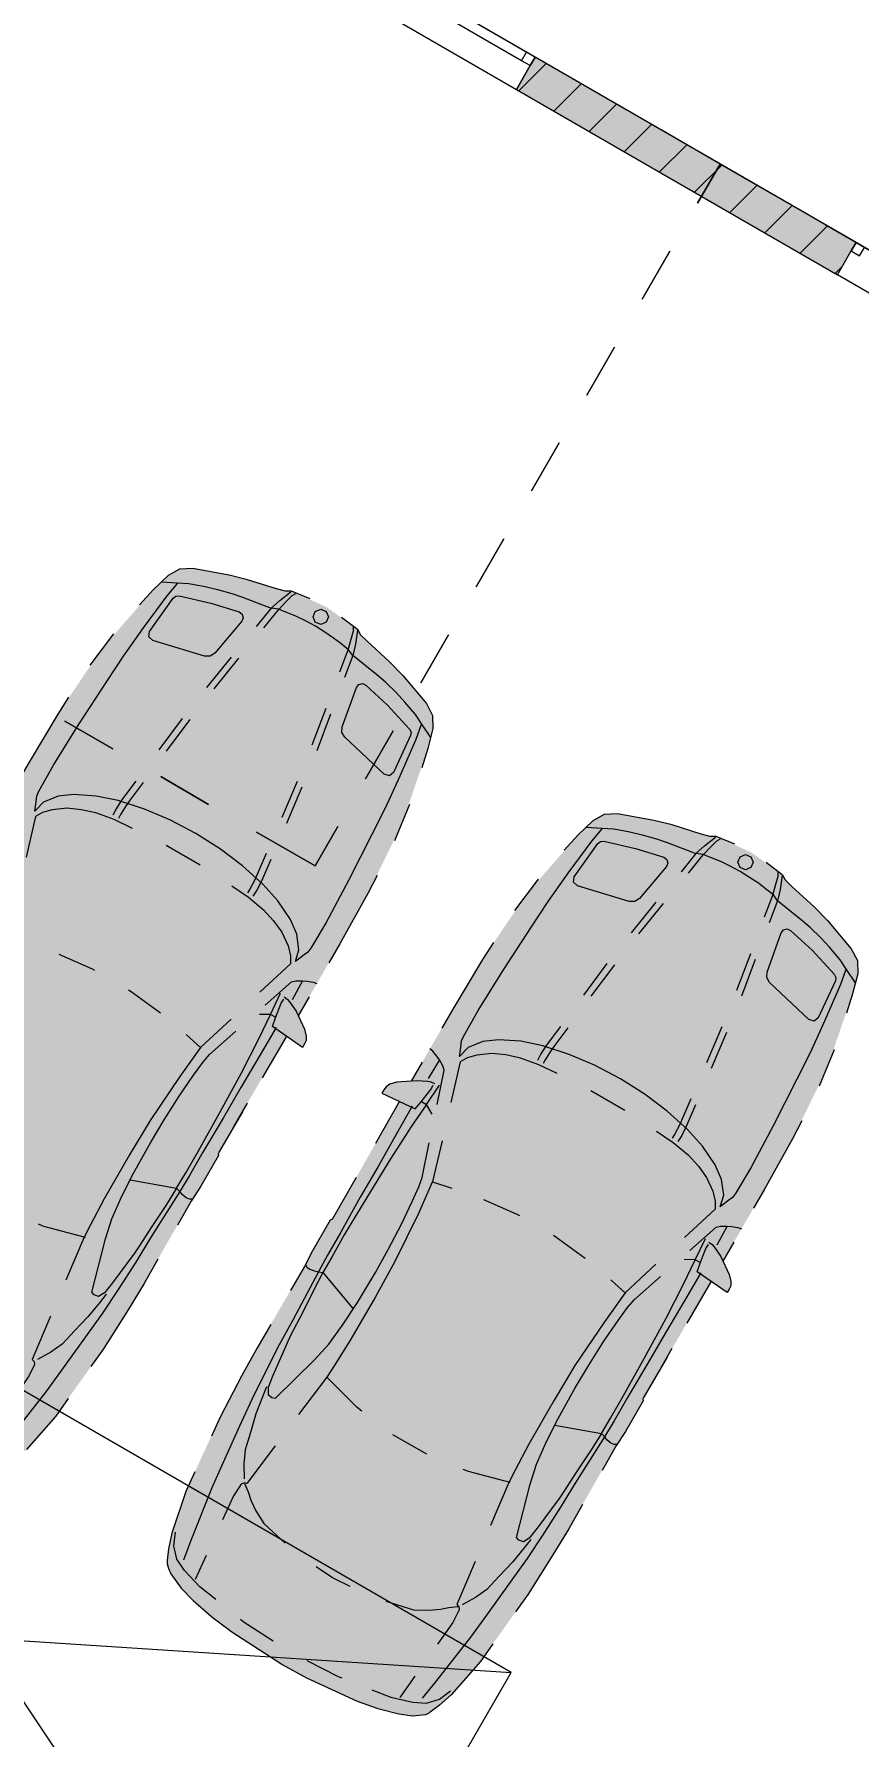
# Model space of a CAD drawing. Header units: millimetres. Extents: x -32670 to 167061, y -51554 to 64441.
# Drawn here: x 50420 to 54626, y -17517 to -8838 of the extents above; entities that cross this region are included whole.
import ezdxf
from ezdxf import colors
from ezdxf.entities.mleader import LeaderData, LeaderLine
from ezdxf.math import Vec2, Vec3

# ---------------------------------------------------------------- set-up
doc = ezdxf.new("R2010")
doc.units = ezdxf.units.MM
doc.layers.get('0').update_dxf_attribs({"color": 252})
doc.layers.add('M-HVAC-TEXT', color=4, linetype='Continuous')
doc.layers.add('PDF_FloorsRaised', color=252, linetype='Continuous')
doc.styles.add('18_100', font='romans.shx', dxfattribs={"width": 0.8})

# ---------------------------------------------------------------- blocks, each defined once
blk = doc.blocks.new('A$C5C0F3808')
at = {"layer": 'PDF_FloorsRaised', "lineweight": 13}
for points in [[(4551.9, 16361.3), (6188.3, 15416.5), (6093.3, 15252), (4456.9, 16196.8)], [(643.9, 9745.7), (739.4, 9662.1), (840.3, 9585.2), (963.2, 9501.4), (1090, 9423.8), (1094.2, 9421.4), (1098.3, 9419), (1159.5, 9384.5), (1221.5, 9351.3), (1348.8, 9288.8), (1479.2, 9233.3), (1584.6, 9196), (1692.9, 9167.9), (1738.4, 9159.8), (1784.5, 9158.9), (1830.2, 9165.1), (1840.4, 9169.1), (1849.8, 9174.5), (1850.8, 9175.2), (1851.8, 9175.9), (1899.1, 9211.4), (1959.6, 9265), (2108.2, 9434.9), (2351.5, 9778.2), (2477.7, 9977.6), (2558.6, 10111.5), (2798.9, 10531.5), (2847.3, 10606.7), (2937.8, 10763.4), (2936.9, 10775.4), (3284.8, 11371.5), (3366.8, 11314.7), (3376.8, 11332.2), (3384.4, 11349.7), (3385.7, 11372.2), (3377.2, 11406.7), (3344.6, 11475.5), (3556.2, 11841.7), (3699.9, 12098.9), (3875.6, 12458.4), (4005.4, 12836.9), (4031.5, 12939.6), (4034.4, 12966.5), (4032.5, 12993.5), (4025.8, 13019.7), (4014.5, 13044.3), (3999, 13066.4), (3877, 13210.6), (3810.1, 13280.1), (3696.4, 13384.7), (3662.3, 13417.7), (3647.3, 13445.2), (3488.3, 13558.6), (3310.5, 13639.6), (3279.2, 13638.8), (3233.7, 13651.9), (3086.2, 13698.1), (2992.6, 13721.2), (2806.7, 13754.8), (2779.8, 13757.1), (2752.8, 13754.7), (2726.8, 13747.4), (2702.5, 13735.5), (2680.7, 13719.5), (2604.7, 13645.6), (2341.8, 13343.9), (2118.4, 13012), (1967.4, 12758.9), (1756.2, 12392.6), (1680.3, 12386.4), (1646.1, 12376.5), (1627.3, 12364.2), (1615.9, 12348.8), (1605.8, 12331.4), (1696, 12288.8), (1353.7, 11689.5), (1342.8, 11684.2), (1252.4, 11527.6), (1211.4, 11448), (967.9, 11030), (892.3, 10892.9), (782.8, 10683.9), (607.1, 10301.5), (534.3, 10088), (518.1, 10008.7), (511, 9950), (510.6, 9941.1), (511.4, 9932.2), (513.9, 9920), (517.8, 9908.1), (523.8, 9894.2), (530.8, 9880.8), (582.6, 9809.3)], [(2809, 8495.7), (2904.5, 8412.1), (3005.3, 8335.2), (3128.2, 8251.4), (3255.1, 8173.8), (3259.2, 8171.4), (3263.3, 8169), (3324.6, 8134.5), (3386.6, 8101.3), (3513.9, 8038.8), (3644.3, 7983.3), (3749.7, 7946), (3858, 7917.9), (3903.4, 7909.8), (3949.6, 7908.9), (3995.3, 7915.1), (4005.4, 7919.1), (4014.9, 7924.5), (4015.9, 7925.2), (4016.9, 7925.9), (4064.1, 7961.4), (4124.7, 8015), (4273.3, 8184.9), (4516.5, 8528.2), (4642.8, 8727.6), (4723.7, 8861.5), (4964, 9281.5), (5012.4, 9356.7), (5102.9, 9513.4), (5102, 9525.4), (5449.8, 10121.5), (5531.9, 10064.7), (5541.9, 10082.2), (5549.4, 10099.7), (5550.7, 10122.2), (5542.2, 10156.7), (5509.6, 10225.5), (5721.2, 10591.7), (5864.9, 10848.9), (6040.7, 11208.4), (6170.5, 11586.9), (6196.5, 11689.6), (6199.5, 11716.5), (6197.6, 11743.5), (6190.9, 11769.7), (6179.6, 11794.3), (6164, 11816.4), (6042, 11960.6), (5975.2, 12030.1), (5861.4, 12134.7), (5827.4, 12167.7), (5812.4, 12195.2), (5653.3, 12308.6), (5475.6, 12389.6), (5444.3, 12388.8), (5398.8, 12401.9), (5251.2, 12448.1), (5157.6, 12471.2), (4971.8, 12504.8), (4944.8, 12507.1), (4917.9, 12504.7), (4891.9, 12497.4), (4867.5, 12485.5), (4845.7, 12469.5), (4769.8, 12395.6), (4506.9, 12093.9), (4283.4, 11762), (4132.5, 11508.9), (3921.2, 11142.6), (3845.3, 11136.4), (3811.2, 11126.5), (3792.4, 11114.2), (3780.9, 11098.8), (3770.9, 11081.4), (3861.1, 11038.8), (3518.8, 10439.5), (3507.9, 10434.2), (3417.4, 10277.6), (3376.5, 10198), (3132.9, 9780), (3057.4, 9642.9), (2947.9, 9433.9), (2772.2, 9051.5), (2699.4, 8838), (2683.2, 8758.7), (2676.1, 8700), (2675.7, 8691.1), (2676.4, 8682.2), (2679, 8670), (2682.9, 8658.1), (2688.8, 8644.2), (2695.8, 8630.8), (2747.6, 8559.3)]]:
    blk.add_hatch(color=7, dxfattribs=at).paths.add_polyline_path(points)
at = {"layer": 'PDF_FloorsRaised', "color": 7, "lineweight": 13}
for points in [[(-6437.9, 22706.4), (-11328.1, 14236.4), (-11328, 14236.4), (6321.2, 4046.6), (11211.2, 12516.5)], [(126.8, 18696.8), (4456.9, 16196.8), (4526.9, 16318), (4551.9, 16361.3), (4526.9, 16318), (4483.6, 16343), (4508.6, 16386.3), (4551.9, 16361.3), (221.8, 18861.3), (265.1, 18836.3), (240.1, 18793), (196.8, 18818), (221.8, 18861.3), (196.8, 18818)], [(6163.3, 15373.2), (6188.3, 15416.5), (4551.9, 16361.3), (4526.9, 16318), (4456.9, 16196.8), (6093.3, 15252)], [(5239.1, 15372.4), (5098, 15128)], [(10423.4, 12751.9), (6093.3, 15252), (6163.3, 15373.2), (6188.3, 15416.5), (6163.3, 15373.2), (6206.6, 15348.2), (6231.6, 15391.5), (6188.3, 15416.5), (10518.4, 12916.5), (10475.1, 12941.5), (10450.1, 12898.2), (10493.4, 12873.2), (10518.4, 12916.5), (10493.4, 12873.2)], [(4956.9, 14883.6), (4815.8, 14639.2)], [(4674.7, 14394.8), (4533.6, 14150.4)], [(4392.5, 13905.9), (4251.4, 13661.5)], [(3058.4, 13522.6), (3063.8, 13504), (3056.7, 13486), (2919.4, 13323.6), (2895.5, 13307.9), (2866.8, 13308), (2602.9, 13387.5), (2583.2, 13406.5), (2587, 13433.5), (2706.8, 13603.1), (2720.5, 13613.8), (2737.8, 13615.1), (2899.3, 13578.8), (3042.8, 13534)], [(3498.4, 13508.4), (3487, 13480.8), (3459.3, 13469.3), (3431.7, 13480.8), (3420.2, 13508.4), (3431.7, 13536.1), (3459.3, 13547.5), (3487, 13536.1)], [(4110.2, 13417.1), (3969.1, 13172.7)], [(3689.8, 13160.5), (3800.3, 13058.6), (3912.5, 12936.9), (3920, 12921.3), (3917.6, 12904), (3830.6, 12715.6), (3809.1, 12698.7), (3782.8, 12706.3), (3582, 12895.1), (3567.6, 12919.9), (3569.2, 12948.4), (3641.2, 13148.6), (3653.3, 13163.7), (3672.1, 13168.3)], [(2399.2, 12835.3), (2154.8, 12976.4)], [(3828, 12928.3), (3686.9, 12683.9)], [(2888, 12553), (2643.6, 12694.2)], [(3545.8, 12439.5), (3430.5, 12239.8), (3132.4, 12411.9), (3430.5, 12239.8)], [(5223.4, 12272.6), (5228.8, 12254), (5221.8, 12236), (5084.5, 12073.6), (5060.5, 12057.9), (5031.9, 12058), (4768, 12137.5), (4748.3, 12156.5), (4752.1, 12183.5), (4871.8, 12353.1), (4885.5, 12363.8), (4902.9, 12365.1), (5064.4, 12328.8), (5207.8, 12284)], [(5663.5, 12258.4), (5652.1, 12230.8), (5624.4, 12219.3), (5596.7, 12230.8), (5585.3, 12258.4), (5596.7, 12286.1), (5624.4, 12297.5), (5652.1, 12286.1)], [(5854.9, 11910.5), (5965.4, 11808.6), (6077.5, 11686.9), (6085.1, 11671.3), (6082.7, 11654), (5995.7, 11465.6), (5974.2, 11448.7), (5947.9, 11456.3), (5747.1, 11645.1), (5732.7, 11669.9), (5734.3, 11698.4), (5806.3, 11898.6), (5818.4, 11913.7), (5837.2, 11918.3)], [(-979.2, 8480.9), (3229.7, 6050.9), (4429.7, 8129.3), (220.8, 10559.3)]]:
    blk.add_lwpolyline(points, close=True, dxfattribs=at)
for points in [[(265.1, 18836.3), (4508.6, 16386.3)], [(4483.6, 16343), (240.1, 18793)], [(4464.2, 16412), (4219.8, 16553.1)], [(4607.8, 16329), (4468.7, 16189.9)], [(4953, 16129.7), (4708.6, 16270.9)], [(4787.2, 16225.5), (4648.1, 16086.4)], [(4966.5, 16121.9), (4827.4, 15982.9)], [(5145.8, 16018.4), (5006.7, 15879.4)], [(5787.1, 15648.2), (5495.5, 15816.5), (5380.3, 15616.8), (5495.5, 15816.5), (5197.4, 15988.6)], [(5325.1, 15914.9), (5186, 15775.8)], [(5504.4, 15811.4), (5365.3, 15672.3)], [(5683.7, 15707.9), (5544.7, 15568.8)], [(5863, 15604.3), (5723.9, 15465.3)], [(6042.4, 15500.8), (5903.3, 15361.7)], [(6275.9, 15365.9), (6031.5, 15507)], [(6116.3, 15291.8), (6082.6, 15258.2)], [(2806.7, 13754.7), (2739.6, 13751.6), (2680.7, 13719.5), (2604.7, 13645.6), (2535.3, 13569.2)], [(3405.9, 13599.8), (3310.5, 13639.6), (3279.2, 13638.8), (3233.7, 13651.9), (3086.2, 13698.1), (2992.6, 13721.2), (2806.7, 13754.8)], [(3971.9, 12960.7), (3943.5, 12884.3), (3863, 12697.3), (3789.1, 12537.4), (3719.9, 12399.3), (3600.6, 12165), (3486.5, 11950.9), (3408.3, 11819.4), (3394.1, 11799.2), (3368, 11780.7), (3330.7, 11751.8), (3348.3, 11811.7), (3337.6, 11891.8), (3305.1, 11965.9), (3241.1, 12060.8), (3164.7, 12146), (3060.7, 12240.1), (2948.5, 12324.4), (2821.9, 12404.4), (2689.3, 12474), (2560.3, 12529), (2426.7, 12572.1), (2314.7, 12595.6), (2200.6, 12603.6), (2120.2, 12594.7), (2045.4, 12563.9), (2002.3, 12518.8), (2008.7, 12565.4), (2011.7, 12597.3), (2022.1, 12619.7), (2096.9, 12753.2), (2225.2, 12959.1), (2368.5, 13179.5), (2453.6, 13308.5), (2555.1, 13452.4), (2676.8, 13615.6), (2728.7, 13678.5)], [(2646.8, 13686.6), (2727.9, 13681.6), (2787.7, 13677.9), (2869.4, 13662.8), (2933.1, 13647.9), (3005.4, 13627.9), (3060.3, 13609), (3207, 13552.4), (3130.9, 13459)], [(3168.8, 13452.7), (3244.1, 13545.1), (3283.8, 13586.7), (3314.1, 13616.9), (3331.8, 13627.3)], [(3646.1, 13440.7), (3636.4, 13369.6), (3623.5, 13311.9), (3601.7, 13341.2), (3561.5, 13372.1), (3525.1, 13400.8), (3480.3, 13430.4), (3432, 13461.1), (3381.3, 13487.6), (3333.2, 13511.6), (3290.2, 13528.7), (3243.3, 13548.1), (3207, 13552.4), (3250.6, 13592.4), (3307.3, 13636.3)], [(3556.3, 13229), (3598.7, 13340.4), (3614.9, 13395.5), (3625.8, 13436.9), (3626, 13457.4)], [(3565.2, 13507.8), (3647.3, 13445.2), (3662.3, 13417.7), (3696.4, 13384.7), (3810.1, 13280.1), (3877, 13210.6), (3999, 13066.4), (4029.8, 13006.7), (4031.5, 12939.6), (4005.4, 12836.9), (3974, 12738.5)], [(2283.1, 13262.9), (2404.9, 13421.6)], [(2878.2, 13148.9), (3004.5, 13303.9)], [(2916.1, 13142.6), (3042.4, 13297.7)], [(4019.9, 12893.8), (3975, 12961.5), (3941.9, 13011.5), (3888, 13074.7), (3843.2, 13122.4), (3789.7, 13175.1), (3745.9, 13213.2), (3623.5, 13311.9), (3580.7, 13199.3)], [(2174.3, 13098.8), (2118.4, 13012), (1967.4, 12758.9), (1911.5, 12662)], [(3485.2, 13042), (3414.2, 12855.1)], [(2635.5, 12831), (2755.2, 12991.3)], [(2673.5, 12824.7), (2793.1, 12985)], [(3509.6, 13012.3), (3438.6, 12825.4)], [(2515.9, 12670.7), (2443.8, 12574.1), (2416.1, 12530.8), (2399.6, 12497.8)], [(2553.8, 12664.4), (2482.5, 12568.9), (2467, 12546.8), (2438.9, 12501.2), (2427.6, 12481.6)], [(3339.1, 12669.7), (3260.2, 12486)], [(3363.5, 12640), (3284.6, 12456.3)], [(2499.2, 12430.8), (2406.2, 12475.8), (2313.1, 12509.1), (2237.6, 12525.8), (2166.9, 12533.1), (2090.2, 12525.5), (2040.4, 12510.9), (2005.6, 12491), (1957.7, 12283.2)], [(3911.3, 12551.9), (3834.8, 12367.1)], [(4971.8, 12504.7), (4904.7, 12501.6), (4845.7, 12469.5), (4769.8, 12395.6), (4700.3, 12319.2)], [(5570.9, 12349.8), (5475.6, 12389.6), (5444.3, 12388.8), (5398.8, 12401.9), (5251.2, 12448.1), (5157.6, 12471.2), (4971.8, 12504.8)], [(6137, 11710.7), (6108.5, 11634.3), (6028, 11447.3), (5954.1, 11287.4), (5885, 11149.3), (5765.7, 10915), (5651.6, 10700.9), (5573.3, 10569.4), (5559.1, 10549.2), (5533, 10530.7), (5495.8, 10501.8), (5513.4, 10561.7), (5502.6, 10641.8), (5470.2, 10715.9), (5406.2, 10810.8), (5329.8, 10896), (5225.7, 10990.1), (5113.6, 11074.4), (4987, 11154.4), (4854.4, 11224), (4725.3, 11279), (4591.8, 11322.1), (4479.8, 11345.6), (4365.7, 11353.6), (4285.3, 11344.7), (4210.5, 11313.9), (4167.4, 11268.8), (4173.8, 11315.4), (4176.8, 11347.3), (4187.1, 11369.7), (4262, 11503.2), (4390.3, 11709.1), (4533.6, 11929.5), (4618.6, 12058.5), (4720.1, 12202.4), (4841.8, 12365.6), (4893.8, 12428.5)], [(4811.9, 12436.6), (4892.9, 12431.6), (4952.8, 12427.9), (5034.5, 12412.8), (5098.1, 12397.9), (5170.5, 12377.9), (5225.4, 12359), (5372.1, 12302.4), (5296, 12209)], [(2672, 12344.7), (2845.2, 12244.7)], [(5333.9, 12202.7), (5409.2, 12295.1), (5448.8, 12336.7), (5479.2, 12366.9), (5496.9, 12377.3)], [(5811.1, 12190.7), (5801.5, 12119.6), (5788.6, 12061.9), (5766.8, 12091.2), (5726.5, 12122.1), (5690.2, 12150.8), (5645.4, 12180.4), (5597.1, 12211.1), (5546.3, 12237.6), (5498.3, 12261.6), (5455.3, 12278.7), (5408.4, 12298.1), (5372.1, 12302.4), (5415.6, 12342.4), (5472.4, 12386.3)], [(3181.2, 12302.2), (3134.1, 12192.7), (3122.7, 12168.3), (3097.2, 12121.1), (3085.9, 12101.5)], [(3205.6, 12272.5), (3158, 12161.8), (3134.3, 12116.2), (3114, 12085.3)], [(5730.3, 12257.8), (5812.4, 12195.2), (5827.4, 12167.7), (5861.4, 12134.7), (5975.2, 12030.1), (6042, 11960.6), (6164, 11816.4), (6194.8, 11756.7), (6196.5, 11689.6), (6170.5, 11586.9), (6139, 11488.5)], [(3747.1, 12190.7), (3699.9, 12098.9), (3556.2, 11841.7), (3500.2, 11744.8)], [(4448.2, 12012.9), (4570, 12171.6)], [(5721.4, 11979), (5763.7, 12090.4), (5780, 12145.5), (5790.9, 12186.9), (5791.1, 12207.4)], [(3006.2, 12138.1), (3091.6, 12080.1), (3167, 12016.1), (3219.2, 11959), (3260.9, 11901.5), (3292.7, 11831.3), (3304.9, 11780.8), (3305.1, 11740.8), (3149, 11595.3)], [(5043.2, 11898.9), (5169.6, 12053.9)], [(5081.1, 11892.6), (5207.5, 12047.7)], [(6184.9, 11643.8), (6140.1, 11711.5), (6106.9, 11761.5), (6053.1, 11824.7), (6008.3, 11872.4), (5954.8, 11925.1), (5911, 11963.2), (5788.6, 12061.9), (5745.8, 11949.3)], [(4339.3, 11848.8), (4283.4, 11762), (4132.5, 11508.9), (4076.6, 11412)], [(2124.7, 11789.6), (2293.7, 11714.7), (2306.8, 11707.2)], [(4800.6, 11581), (4920.2, 11741.3)], [(4838.5, 11574.7), (4958.2, 11735)], [(5650.3, 11792), (5579.2, 11605.1)], [(5674.7, 11762.3), (5603.6, 11575.4)], [(3175.8, 11529.4), (3309.7, 11647.9), (3332, 11653.1), (3366.1, 11654.1), (3312.9, 11557.1)], [(3366.1, 11654.1), (3389.5, 11652.3), (3421.2, 11646.9), (3439.8, 11640.3)], [(2480, 11607.3), (2493.1, 11599.7), (2642.7, 11491)], [(3228.1, 11468), (3202.9, 11482.5), (3255, 11590.6)], [(3272.2, 11571.5), (3289, 11560.5), (3300.8, 11547.3), (3333.5, 11498.9), (3377.2, 11406.7), (3385.7, 11372.2), (3384.4, 11349.7), (3376.8, 11332.2), (3366.8, 11314.7), (3212.8, 11421.3), (3227.9, 11465.5), (3257.8, 11539.8), (3271, 11560.6)], [(3400.1, 11571.6), (3344.1, 11474.7)], [(3002.7, 11459), (2846.7, 11313.6), (2740.8, 11166.1), (2590.4, 10942.5), (2484, 10767.1), (2355.5, 10542.2), (2285.2, 10409.9), (2253.7, 10347.6), (2160.1, 10128)], [(2805.2, 10541.3), (2790, 10540.5), (2773.4, 10547.5), (2753.4, 10564.2), (2739.4, 10582.5), (2724.8, 10597.4), (2770.8, 10675.4), (2836.6, 10787.8), (2944.9, 10981.9), (3054.8, 11184.6), (3144.9, 11361.5), (3202.9, 11482.5), (3146.4, 11482.8)], [(3232.5, 11415.2), (3149.8, 11275.8), (3052, 11110.4), (2962.3, 10954.4), (2858, 10779.8), (2790.1, 10661.7), (2740.5, 10579.4), (2591.8, 10343.9), (2517.1, 10220.6), (2426.3, 10080.7), (2346.1, 9959.3), (2260, 9838.7), (2138.5, 9670.1), (2058, 9559.2), (1879.5, 9331.8), (1811.1, 9248.7)], [(2487.7, 10639.2), (2724.8, 10597.4), (2672.3, 10514), (2598.1, 10401.2), (2533.4, 10300.7), (2509.7, 10266.1), (2397.7, 10113.9), (2356.7, 10062.8), (2327.1, 10045), (2304.4, 10053), (2292.4, 10067.5), (2361.8, 10338.3), (2394.8, 10440.5), (2445.5, 10555.6), (2504.8, 10673), (2591.1, 10828.9), (2660.5, 10945), (2738.1, 11066.6), (2810.9, 11173), (2858.8, 11238.3), (2892.1, 11278.4), (3026, 11396.9)], [(2773.3, 11379.4), (2850, 11310.2)], [(3283.3, 11369.1), (3160.8, 11159.2)], [(4681, 11420.7), (4608.9, 11324.1), (4581.2, 11280.8), (4564.6, 11247.8)], [(4718.9, 11414.4), (4647.6, 11318.9), (4632.1, 11296.8), (4603.9, 11251.2), (4592.6, 11231.6)], [(5504.2, 11419.7), (5425.2, 11236)], [(5528.6, 11390), (5449.6, 11206.3)], [(4065.2, 11250.5), (4051.8, 11269.9), (4031.3, 11294.7), (4016.3, 11307.4)], [(4664.3, 11180.8), (4571.3, 11225.8), (4478.2, 11259.1), (4402.6, 11275.8), (4332, 11283.1), (4255.2, 11275.5), (4205.5, 11260.9), (4170.7, 11241), (4122.8, 11033.2)], [(6076.4, 11301.9), (5999.9, 11117.1)], [(3976.7, 11238.7), (3920.8, 11141.8)], [(4052.3, 11023.4), (4088, 11198.6), (4081.3, 11220.5), (4065.2, 11250.5), (4007.8, 11155.9)], [(4040.6, 11127.9), (4022.6, 11137), (4005.3, 11140.6), (3947, 11144.7), (3845.3, 11136.4), (3811.2, 11126.5), (3792.4, 11114.2), (3780.9, 11098.8), (3770.9, 11081.4), (3940.2, 11001.4), (3970.9, 11036.6), (4020.3, 11099.6), (4031.7, 11121.4)], [(3972.9, 11037.9), (3998.1, 11023.4), (4065.6, 11122.5)], [(3084.5, 11029.6), (3015.3, 10909.8)], [(4026.6, 10974.5), (3998.1, 11023.4), (3922.3, 10912.6), (3814.2, 10746.2), (3693.6, 10549.6), (3579.6, 10358.8), (3515.2, 10245.7), (3470.6, 10166.8), (3424.6, 10079.6), (3364.1, 9959), (3309.4, 9852.7), (3291.2, 9814.9), (3215.5, 9641.8), (3191.7, 9580.7), (3191.1, 9546.2), (3209.4, 9530.5), (3228, 9527.4), (3427.8, 9722.8), (3499.8, 9802.5), (3574.1, 9904), (3646.1, 10014), (3738, 10166.8), (3803.8, 10284.9), (3870.3, 10413), (3926.1, 10529.2), (3958.7, 10603.3), (3976.7, 10652.2), (4012.4, 10827.4)], [(3859.7, 11036.4), (3739.1, 10825.3)], [(4837, 11094.7), (5010.2, 10994.7)], [(5346.2, 11052.2), (5299.1, 10942.7), (5287.8, 10918.3), (5262.3, 10871.1), (5251, 10851.5)], [(5370.6, 11022.5), (5323, 10911.8), (5299.3, 10866.2), (5279, 10835.3)], [(3925, 11015.4), (3845.7, 10874.1), (3751.3, 10706.7), (3661.1, 10551), (3562, 10373.4), (3493.6, 10255.5), (3447.2, 10171.4), (3317.6, 9924.9), (3248.2, 9798.5), (3172.4, 9650), (3107.3, 9519.8), (3046, 9384.9), (2960.7, 9195.4), (2904.9, 9070.2), (2797.2, 8802), (2759.5, 8701.2)], [(3060, 10986.5), (2937.5, 10776.5)], [(5912.2, 10940.7), (5864.9, 10848.9), (5721.2, 10591.7), (5665.2, 10494.8)], [(5171.2, 10888.1), (5256.7, 10830.1), (5332, 10766.1), (5384.3, 10709), (5426, 10651.5), (5457.7, 10581.3), (5470, 10530.8), (5470.1, 10490.8), (5314.1, 10345.3)], [(2936.9, 10775.5), (2937.8, 10763.4), (2847.3, 10606.7), (2798.9, 10531.5), (2728.4, 10408.3)], [(4077.8, 10838.3), (4029.9, 10630.4), (3955.2, 10465), (3836.7, 10223), (3738, 10043.1), (3607.5, 9819.3), (3528, 9692.3), (3489.9, 9633.9), (3346.5, 9443)], [(3639.9, 10651.6), (3519.4, 10440.6)], [(4029.4, 10628.5), (4127.7, 10596.8)], [(220.8, 10559.3), (3229.7, 6050.9)], [(4289.7, 10539.6), (4458.8, 10464.7), (4471.8, 10457.2)], [(3518.9, 10439.5), (3507.9, 10434.2), (3417.4, 10277.6), (3376.5, 10198), (3305.1, 10075.4)], [(2172, 9525), (2108.2, 9434.9), (1959.6, 9265)], [(2259.6, 10346.4), (2047.4, 10402.4), (2020.4, 10413.4)], [(4645.1, 10357.3), (4658.1, 10349.7), (4807.7, 10241)], [(5340.8, 10279.4), (5474.7, 10397.9), (5497.1, 10403.1), (5531.1, 10404.1), (5477.9, 10307.1)], [(5393.1, 10218), (5368, 10232.5), (5420.1, 10340.6)], [(5531.1, 10404.1), (5554.6, 10402.3), (5586.3, 10396.9), (5604.9, 10390.3)], [(5437.2, 10321.5), (5454.1, 10310.5), (5465.8, 10297.3), (5498.6, 10248.9), (5542.2, 10156.7), (5550.7, 10122.2), (5549.4, 10099.7), (5541.9, 10082.2), (5531.9, 10064.7), (5377.9, 10171.3), (5393, 10215.5), (5422.9, 10289.8), (5436.1, 10310.6)], [(5565.2, 10321.6), (5509.2, 10224.7)], [(2629.1, 10234.7), (2558.6, 10111.5), (2477.7, 9977.6), (2351.5, 9778.2), (2287.6, 9688.2)], [(3381.8, 10208.4), (3388.8, 10194.8), (3403.1, 10183.9), (3427.6, 10174.9), (3448, 10170.9), (3470.6, 10166.8), (3625.4, 9982.4)], [(5397.6, 10165.2), (5314.9, 10025.8), (5217.1, 9860.4), (5127.4, 9704.4), (5023.1, 9529.8), (4955.1, 9411.7), (4905.5, 9329.4), (4756.9, 9093.9), (4682.1, 8970.6), (4591.4, 8830.7), (4511.2, 8709.3), (4425.1, 8588.7), (4303.6, 8420.1), (4223.1, 8309.2), (4044.6, 8081.8), (3976.2, 7998.7)], [(5167.8, 10209), (5011.7, 10063.6), (4905.8, 9916.1), (4755.5, 9692.5), (4649.1, 9517.1), (4520.5, 9292.2), (4450.2, 9159.9), (4418.7, 9097.6), (4325.1, 8878)], [(4970.3, 9291.3), (4955.1, 9290.5), (4938.5, 9297.5), (4918.4, 9314.2), (4904.5, 9332.5), (4889.8, 9347.4), (4935.9, 9425.4), (5001.7, 9537.8), (5110, 9731.9), (5219.8, 9934.6), (5310, 10111.5), (5368, 10232.5), (5311.4, 10232.8)], [(4652.8, 9389.2), (4889.8, 9347.4), (4837.4, 9264), (4763.2, 9151.2), (4698.5, 9050.7), (4674.8, 9016.1), (4562.8, 8863.9), (4521.8, 8812.8), (4492.2, 8795), (4469.5, 8803), (4457.5, 8817.5), (4526.8, 9088.3), (4559.8, 9190.5), (4610.6, 9305.6), (4669.9, 9423), (4756.2, 9578.9), (4825.5, 9695), (4903.2, 9816.6), (4976, 9923), (5023.8, 9988.3), (5057.2, 10028.4), (5191.1, 10146.9)], [(4938.4, 10129.4), (5015.1, 10060.2)], [(5448.4, 10119.1), (5325.9, 9909.2)], [(2364.8, 10056.8), (2330.8, 10013.2), (2272.5, 9941.1), (2203.3, 9870), (2140.7, 9801.6), (2082.8, 9761.4), (2016, 9723.8)], [(2081.7, 9944), (1988.1, 9724.4), (1998.4, 9713.3), (1999.5, 9697.2), (1967.7, 9633), (1890.1, 9523.7)], [(3204.4, 9902.6), (3132.9, 9780), (3057.4, 9642.9), (2947.9, 9433.9), (2901.8, 9333.6)], [(5225.1, 9736.5), (5102.6, 9526.5)], [(5249.6, 9779.6), (5180.4, 9659.8)], [(3668.1, 9460.9), (3645, 9478.6), (3489.9, 9633.9)], [(3182.4, 9584.8), (3161.7, 9533.5), (3128.4, 9446.9), (3101.5, 9351.5), (3073.5, 9263.1), (3067.7, 9192.8), (3068.4, 9116.2)], [(5101.9, 9525.5), (5102.9, 9513.4), (5012.4, 9356.7), (4964, 9281.5), (4893.5, 9158.3)], [(4001, 9240.6), (3827.6, 9340.3)], [(3226.4, 9283.1), (3083, 9092.3), (3068.2, 9095.7), (3053.7, 9088.6), (3014, 9028.9), (2958.2, 8907.1)], [(2818.3, 9151.9), (2772.2, 9051.5), (2699.4, 8838), (2683.2, 8758.7), (2676.1, 8700), (2676.4, 8682.2), (2682.9, 8658.1), (2695.8, 8630.8), (2747.6, 8559.3), (2809, 8495.7), (2904.5, 8412.1), (3005.3, 8335.2), (3255.1, 8173.8), (3263.3, 8169), (3386.6, 8101.3), (3644.3, 7983.3), (3749.7, 7946), (3858, 7917.9), (3926.5, 7908.5), (3995.3, 7915.1), (4014.9, 7924.5), (4016.9, 7925.9)], [(4424.6, 9096.4), (4212.4, 9152.4), (4185.4, 9163.4)], [(3070.9, 9091.5), (3088.8, 9048.8), (3103.2, 9006.9), (3129, 8953.2), (3168.5, 8887.7), (3277.2, 8788.2)], [(4794.2, 8984.7), (4723.7, 8861.5), (4642.8, 8727.6), (4516.5, 8528.2), (4452.7, 8438.2)], [(2923.7, 8500.1), (2843.2, 8564.9), (2764.4, 8648.6), (2726.2, 8706.9), (2710.3, 8774.9), (2718.8, 8844.1)], [(4529.9, 8806.8), (4495.8, 8763.2), (4437.6, 8691.1), (4368.3, 8620), (4305.8, 8551.6), (4247.9, 8511.4), (4181.1, 8473.8)], [(2874.9, 8725.2), (2819, 8603.4)], [(4246.7, 8694), (4153.1, 8474.4), (4163.5, 8463.3), (4164.5, 8447.2), (4132.8, 8383), (4055.2, 8273.7)], [(3608.6, 8567.4), (3518.6, 8611), (3435.8, 8667.2)], [(-979.2, 8480.9), (4429.7, 8129.3)], [(4158.5, 8463.6), (4112.6, 8457.8), (4069.1, 8449.3), (4009.7, 8444.7), (3933.2, 8446.2), (3792.7, 8490.6)], [(3216.9, 8288.3), (3063.5, 8387.6), (3050.1, 8398.5)], [(4337.1, 8275), (4273.3, 8184.9), (4124.7, 8015), (4064.1, 7961.4), (4016.8, 7925.9)], [(3568.7, 8099), (3552.6, 8105.3), (3389.9, 8188.4)], [(3939.3, 8110.7), (3861.7, 8001.4)], [(3720, 8040.4), (3816.3, 8003), (3928.2, 7976.7), (3997.8, 7972.8), (4064.6, 7993), (4120.3, 8034.9)]]:
    blk.add_lwpolyline(points, dxfattribs=at)

msp = doc.modelspace()

# ---------------------------------------------------------------- block references
msp.add_blockref('A$C5C0F3808', (48422.6, -25317.2))

# ---------------------------------------------------------------- leaders
at = {"layer": 'M-HVAC-TEXT'}
ml = msp.add_multileader_mtext('Standard', dxfattribs=at)
ml.set_content('{\\W1;\\C1;WC False Ceiling Invert Level= -200 mm}', color=256, style='18_100')
ml.set_leader_properties(color=45, linetype='ByLayer', lineweight=-1)
ml.build(insert=Vec2(0, 0))
ml.multileader.update_dxf_attribs({"has_text_frame": 1, "dogleg_length": 2, "arrow_head_size": 126, "scale": 50})
ctx = ml.context
ctx.base_point, ctx.scale, ctx.char_height, ctx.arrow_head_size, ctx.landing_gap_size, ctx.plane_origin, ctx.plane_x_axis, ctx.plane_y_axis = Vec3(57428.8, 12533.7, 0), 50, 140, 126, 70, Vec3(180498.8, -26906), Vec3(0.865908, -0.500204), Vec3(0.500204, 0.865908)
ctx.text_align_type = 1
notes = []
notes.append((ctx, [(1, (1, 1, 0), (60026.2, 11033.2, 0), (-0.865908, 0.500204), 386.3, [(1, [(61229.9, 12109.3)], 0, [])])]))
ctx.mtext.insert, ctx.mtext.text_direction, ctx.mtext.rotation, ctx.mtext.width, ctx.mtext.defined_height, ctx.mtext.alignment, ctx.mtext.flow_direction = Vec3(58595.2, 11940.7, 0), Vec3(0.865908, -0.500204), 5.759352, 2521.171, 614.7, 2, 5
ml = msp.add_multileader_mtext('Standard', dxfattribs=at)
ml.set_content('{\\W1;\\C1;Cupg False Ceiling Invert Level= -350 mm}', color=256, style='18_100')
ml.set_leader_properties(color=45, linetype='ByLayer', lineweight=-1)
ml.build(insert=Vec2(0, 0))
ml.multileader.update_dxf_attribs({"has_text_frame": 1, "dogleg_length": 2, "arrow_head_size": 126, "scale": 50})
ctx = ml.context
ctx.base_point, ctx.scale, ctx.char_height, ctx.arrow_head_size, ctx.landing_gap_size, ctx.plane_origin, ctx.plane_x_axis, ctx.plane_y_axis = Vec3(24962.3, 15290.1), 50, 140, 126, 70, Vec3(-95634.7, -22962.4, 0), Vec3(0.866562, 0.49907), Vec3(-0.49907, 0.866562)
ctx.text_align_type = 1
notes.append((ctx, [(1, (1, 1, 0), (24627.5, 15097.3), (0.866562, 0.49907), 386.3, [(1, [(23685.2, 15896.8, 0)], 0, [])])]))
ctx.mtext.insert, ctx.mtext.text_direction, ctx.mtext.rotation, ctx.mtext.width, ctx.mtext.alignment, ctx.mtext.flow_direction = Vec3(25837.2, 15874.8), Vec3(0.866562, 0.49907), 0.522525, 2048.067, 2, 5
ml = msp.add_multileader_mtext('Standard', dxfattribs=at)
ml.set_content('{\\W1;\\C1;WC-3 False Ceiling Invert Level= -450 mm}', color=256, style='18_100')
ml.set_leader_properties(color=45, linetype='ByLayer', lineweight=-1)
ml.build(insert=Vec2(0, 0))
ml.multileader.update_dxf_attribs({"has_text_frame": 1, "dogleg_length": 2, "arrow_head_size": 126, "scale": 50})
ctx = ml.context
ctx.base_point, ctx.scale, ctx.char_height, ctx.arrow_head_size, ctx.landing_gap_size, ctx.plane_origin, ctx.plane_x_axis, ctx.plane_y_axis = Vec3(16204.2, 13061.1), 50, 140, 126, 70, Vec3(111527.6, 99474.7, 0), Vec3(0.865482, 0.500939), Vec3(-0.500939, 0.865482)
ctx.text_align_type = 1
notes.append((ctx, [(0, (1, 1, 0), (15869.8, 12867.6), (0.865482, 0.500939), 386.3, [(1, [(15737.4, 12641.7, 0)], 0, [])])]))
ctx.mtext.insert, ctx.mtext.text_direction, ctx.mtext.rotation, ctx.mtext.width, ctx.mtext.alignment, ctx.mtext.flow_direction = Vec3(17118.3, 13671.1), Vec3(0.865482, 0.500939), 0.524684, 2048.067, 2, 5
ml = msp.add_multileader_mtext('Standard', dxfattribs=at)
ml.set_content('{\\W1;\\C1;WC-4 False Ceiling Invert Level= -250 mm}', color=256, style='18_100')
ml.set_leader_properties(color=45, linetype='ByLayer', lineweight=-1)
ml.build(insert=Vec2(0, 0))
ml.multileader.update_dxf_attribs({"has_text_frame": 1, "dogleg_length": 2, "arrow_head_size": 126, "scale": 50})
ctx = ml.context
ctx.base_point, ctx.scale, ctx.char_height, ctx.arrow_head_size, ctx.landing_gap_size, ctx.plane_origin, ctx.plane_x_axis, ctx.plane_y_axis = Vec3(10729.6, 5338.8), 50, 140, 126, 70, Vec3(106053.1, 91752.4, 0), Vec3(0.865482, 0.500939), Vec3(-0.500939, 0.865482)
ctx.text_align_type = 1
notes.append((ctx, [(1, (1, 1, 0), (12962.3, 6631.1), (-0.865482, -0.500939), 386.3, [(1, [(12741, 7846.9, 0)], 0, [])])]))
ctx.mtext.insert, ctx.mtext.text_direction, ctx.mtext.rotation, ctx.mtext.width, ctx.mtext.alignment, ctx.mtext.flow_direction = Vec3(11643.7, 5948.7), Vec3(0.865482, 0.500939), 0.524684, 2048.067, 2, 5
ml = msp.add_multileader_mtext('Standard', dxfattribs=at)
ml.set_content('Wall Decorative Indoor Unit\\PC.L= 3.6 kW\\PH.L= 4.0 kW\\PHxLxD= 290x870x230', color=256, style='18_100')
ml.set_leader_properties(color=45, linetype='ByLayer', lineweight=-1)
ml.build(insert=Vec2(0, 0))
ml.multileader.update_dxf_attribs({"has_text_frame": 1, "dogleg_length": 2, "arrow_head_size": 90, "scale": 50})
ctx = ml.context
ctx.base_point, ctx.scale, ctx.char_height, ctx.arrow_head_size, ctx.landing_gap_size, ctx.plane_origin, ctx.plane_x_axis, ctx.plane_y_axis = Vec3(38653.2, -9077.6), 50, 100, 90, 50, Vec3(-44197.4, 18299.1, 0), Vec3(0.865908, -0.500204), Vec3(0.500204, 0.865908)
notes.append((ctx, [(0, (1, 1, 0), (40454.3, -10118), (-0.865908, 0.500204), 311.4, [(0, [(40684.1, -10862.1)], 0, [])])]))
ctx.mtext.insert, ctx.mtext.text_direction, ctx.mtext.rotation, ctx.mtext.width, ctx.mtext.flow_direction = Vec3(38721.5, -9059.3), Vec3(0.865908, -0.500204), 5.759352, 1677.19, 5
ml = msp.add_multileader_mtext('Standard', dxfattribs=at)
ml.set_content('FCU-EW-04', color=256, style='18_100')
ml.set_leader_properties(color=45, linetype='ByLayer', lineweight=-1)
ml.build(insert=Vec2(0, 0))
ml.multileader.update_dxf_attribs({"has_text_frame": 1, "dogleg_length": 2, "arrow_head_size": 90, "scale": 50})
ctx = ml.context
ctx.base_point, ctx.scale, ctx.char_height, ctx.arrow_head_size, ctx.landing_gap_size, ctx.plane_origin, ctx.plane_x_axis, ctx.plane_y_axis = Vec3(41842.8, -11042.8), 50, 100, 90, 50, Vec3(108521.3, -71174.5, 0), Vec3(0.866222, -0.499659), Vec3(0.499659, 0.866222)
notes.append((ctx, [(0, (1, 1, 0), (41603.4, -10904.8), (0.866222, -0.499659), 276.3, [(0, [(41052.4, -11107.2)], 0, [])])]))
ctx.mtext.insert, ctx.mtext.text_direction, ctx.mtext.rotation, ctx.mtext.width, ctx.mtext.flow_direction = Vec3(41911.1, -11024.5), Vec3(0.866222, -0.499659), 5.759981, 1159.095, 5
for ctx, leaders in notes:
    for number, flags, end, landing, length, lines in leaders:
        leader = LeaderData()
        leader.index, (leader.has_last_leader_line, leader.has_dogleg_vector, leader.attachment_direction) = number, flags
        leader.last_leader_point, leader.dogleg_vector, leader.dogleg_length = Vec3(end), Vec3(landing), length
        for number, points, colour, breaks in lines:
            line = LeaderLine()
            line.index, line.vertices, line.color, line.breaks = number, Vec3.list(points), colors.encode_raw_color(colour), breaks
            leader.lines.append(line)
        ctx.leaders.append(leader)

doc.saveas('drawing.dxf')
